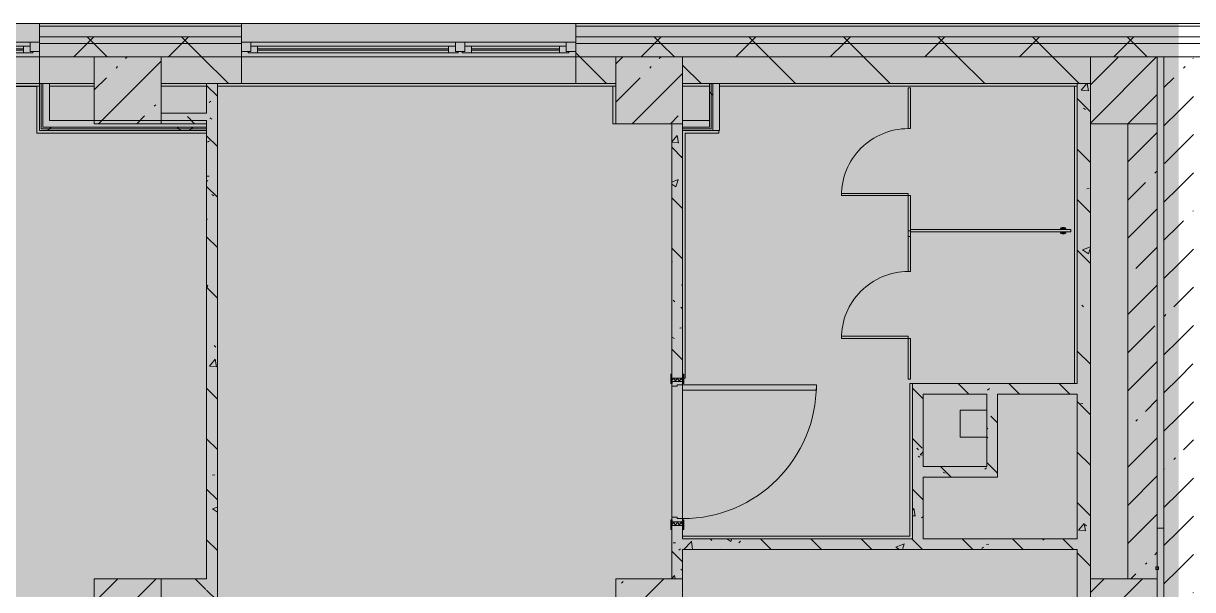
# Model space of a CAD drawing. Header units: millimetres. Extents: x -6228 to 201956, y -8553 to 30426.
# Drawn here: x 76219 to 84964, y 23120 to 27350 of the extents above; entities that cross this region are included whole.
import ezdxf

# ---------------------------------------------------------------- set-up
doc = ezdxf.new("R2010")
doc.units = ezdxf.units.MM
doc.layers.add('A-DETL-GENF-1', color=7, linetype='Continuous', lineweight=9, true_color=0xc0c0c0, transparency=0.4)
for name, color, linetype, lineweight, true_color in [('A-DOOR-1', 7, 'Continuous', 5, 0xaaaaaa), ('A-DOOR-2', 7, 'Continuous', 5, 0xe2e2e2), ('A-DOOR-3', 7, 'Continuous', 5, 0xb7b7b7), ('A-DOOR-4', 7, 'Continuous', 5, 0x737373), ('A-DOOR-FRAM-1', 7, 'Continuous', 5, 0xe2e2e2), ('A-DOOR-FRAM-2', 7, 'Continuous', 5, 0xaaaaaa), ('A-DOOR-FRAM-3', 7, 'Continuous', 5, 0xb7b7b7), ('A-FLOR-2', 7, 'Continuous', 5, 0xb7b7b7), ('A-GENM-1', 7, 'Continuous', 5, 0x737373), ('A-GENM-2', 7, 'Continuous', 5, 0xe2ddcd), ('A-GLAZ-1', 7, 'Continuous', 5, 0x737373), ('A-WALL-2', 7, 'Continuous', 9, 0x737373), ('A-WALL-3', 7, 'Continuous', 5, 0x737373), ('I-WALL-1', 7, 'Continuous', 5, 0xe7e7e7), ('I-WALL-2', 7, 'Continuous', 5, 0x737373), ('I-WALL-3', 7, 'Continuous', 5, 0x787878), ('S-COLS-1', 7, 'Continuous', 5, 0x737373)]:
    doc.layers.add(name, color=color, linetype=linetype, lineweight=lineweight, true_color=true_color)
for name, color, linetype, lineweight in [('A-WALL', 7, 'Continuous', 5), ('A-WALL-1', 7, 'Continuous', 9), ('I-WALL', 7, 'Continuous', 5), ('S-COLS', 7, 'Continuous', 5)]:
    doc.layers.add(name, color=color, linetype=linetype, lineweight=lineweight)
pattern_1 = [(45, (0, 0), (-285.1231, 285.1231), []), (45, (285.12, 0), (-285.1231, 285.1231), [504.031, -100.806, 16.764, -84.042])]
pattern_2 = [(135, (0, 0), (-377.1708, -377.1708), [533.4, -88.9, 17.78, -88.9]), (135, (0, 376.94), (-377.1708, -377.1708), []), (50, (0, 0), (637.6445, -55.7866), [66.675, -733.425]), (355, (0, 0), (-123.3494, 668.699), [53.34, -586.74]), (100.451, (53.14, -4.65), (514.299, 612.908), [56.665, -623.315]), (46.184, (0, 177.8), (948.7764, -147.15), [100.012, -1100.137]), (96.636, (79.1, 165.5), (830.909, 865.997), [84.998, -934.973]), (351.184, (0, 177.8), (830.918, 865.988), [80.01, -880.11]), (21, (88.9, 133.35), (530.6506, -357.9283), [66.675, -733.425]), (326, (88.9, 133.35), (216.308, 644.6585), [53.34, -586.74]), (71.451, (133.1, 103.5), (746.9596, 286.7243), [56.665, -623.315]), (37.5, (0, 0), (10.81053, 295.9426), [16.764, -562.864, 16.764, -578.866, -588.962]), (37.5, (0, 0), (10.81053, 295.9426), [-1175.258, 16.764, -572.198]), (7.5, (0, 0), (233.8692, 350.6318), [16.764, -322.834, 16.764, -549.529, -224.472]), (7.5, (0, 0), (233.8692, 350.6318), [-905.891, 16.764, -207.708]), (327.5, (-198.25, 0), (474.5678, -20.0513), [16.764, -205.486, 16.764, -676.656, -920.115]), (327.5, (-198.25, 0), (474.5678, -20.0513), [-915.67, 16.764, -903.351]), (317.5, (-287.15, 0), (518.4522, 88.9934), [16.764, -272.161, 16.764, -443.738, -653.415]), (317.5, (-287.15, 0), (518.4522, 88.9934), [-749.427, 16.764, -636.651])]
pattern_3 = [(45, (0, 0), (-353.5534, 353.5534), []), (135, (0, 0), (-353.5534, -353.5534), [])]
pattern_4 = [(45, (0, 0), (-530.33, 530.33), []), (135, (0, 0), (-530.33, -530.33), [])]

# ---------------------------------------------------------------- blocks, each defined once
blk = doc.blocks.new('BSC_Колонна _Прямоугольная - 500х500-23287078-2_1_2_птичка копия 1')
at = {"layer": 'S-COLS'}
h = blk.add_hatch(dxfattribs=at)
h.set_pattern_fill('FP_29', color=256, style=0, pattern_type=2)
h.set_pattern_definition([(45, (-84450, -22950), (-285.1231, 285.1231), []), (45, (-84164.88, -22950), (-285.1231, 285.1231), [504.031, -100.806, 16.764, -84.042])])
h.paths.add_polyline_path([(-250, -250), (250, -250), (250, 250), (-250, 250)])
at = {"layer": 'S-COLS-1'}
for p, q in [((250, 250), (-250, 250)), ((-250, 250), (-250, -250)), ((250, -250), (250, 250)), ((-250, -250), (250, -250))]:
    blk.add_line(p, q, dxfattribs=at)
blk = doc.blocks.new('BSC_Колонна _Прямоугольная - 500х500-V45-2_1_2_птичка копия 1')
at = {"layer": 'S-COLS'}
h = blk.add_hatch(dxfattribs=at)
h.set_pattern_fill('FP_54', color=256, style=0, pattern_type=2)
h.set_pattern_definition([(45, (-77000, -22950), (-285.1231, 285.1231), []), (45, (-76714.88, -22950), (-285.1231, 285.1231), [504.031, -100.806, 16.764, -84.042])])
h.paths.add_polyline_path([(-250, -250), (250, -250), (250, 250), (-250, 250)])
at = {"layer": 'S-COLS-1'}
for p, q in [((250, 250), (-250, 250)), ((-250, 250), (-250, -250)), ((250, -250), (250, 250)), ((-250, -250), (250, -250))]:
    blk.add_line(p, q, dxfattribs=at)
blk = doc.blocks.new('110_Дверь_СКБ_1Ст_Внутренняя1 - Д-4 1100x2100h_су мгн-32391219-2_1_2_птичка копия 1')
at = {"layer": 'A-DOOR-1'}
h = blk.add_hatch(dxfattribs=at)
h.set_pattern_fill('FP_60', color=256, style=0, pattern_type=2)
h.set_pattern_definition([(135, (1751.41, 104.685), (-14.14214, -14.14214), []), (225, (1751.41, 104.685), (14.14214, -14.14214), [])])
h.paths.add_polyline_path([(562.5, 40), (537.5, 40), (537.5, -40), (562.5, -40)])
at = {"layer": 'A-DOOR-2'}
h = blk.add_hatch(color=256, dxfattribs=at)
h.paths.add_polyline_path([(537.5, 40), (512.5, 40), (512.5, 0), (502.5, 0), (502.5, -40), (537.5, -40)])
h.paths.add_polyline_path([(-477.5, 0), (-487.5, 0), (-487.5, 40), (-512.5, 40), (-512.5, -40), (-477.5, -40)])
at = {"layer": 'A-DOOR-FRAM-1'}
for points in [[(-447.5, 40), (-447.5, 1040), (-487.5, 1040), (-487.5, 40)], [(-497.5, 40), (-497.5, 48), (-567.5, 48), (-567.5, 40)], [(592.5, 48), (522.5, 48), (522.5, 40), (592.5, 40)], [(-497.5, -40), (-567.5, -40), (-567.5, -48), (-497.5, -48)], [(592.5, -48), (592.5, -40), (522.5, -40), (522.5, -48)]]:
    blk.add_hatch(color=256, dxfattribs=at).paths.add_polyline_path(points)
at = {"layer": 'A-DOOR-FRAM-2'}
h = blk.add_hatch(dxfattribs=at)
h.set_pattern_fill('FP_61', color=256, style=0, pattern_type=2)
h.set_pattern_definition([(45, (-371.384, 104.685), (-14.1421, 14.1421), []), (135, (-371.384, 104.685), (-14.1421, -14.1421), [])])
h.paths.add_polyline_path([(-512.5, 40), (-537.5, 40), (-537.5, -40), (-512.5, -40)])
at = {"layer": 'A-DOOR-3'}
for p, q in [((-487.5, 1040), (-487.5, 40)), ((-447.5, 1040), (-487.5, 1040)), ((-447.5, 40), (-447.5, 1040)), ((-487.5, 40), (-447.5, 40))]:
    blk.add_line(p, q, dxfattribs=at)
blk.add_arc((-487.5, 40), 1000, 360, 90, dxfattribs=at)
at = {"layer": 'A-DOOR-FRAM-3'}
for p, q in [((-497.5, 48), (-567.5, 48)), ((-567.5, 48), (-567.5, 40)), ((-567.5, 40), (-497.5, 40)), ((-512.5, 40), (-537.5, 40)), ((-537.5, 40), (-537.5, -40)), ((-487.5, 40), (-512.5, 40)), ((-512.5, 40), (-512.5, -40)), ((-512.5, -40), (-512.5, 40)), ((-497.5, 40), (-512.5, 40)), ((-512.5, 40), (-512.5, 39)), ((-512.5, 39), (-497.5, 39)), ((-497.5, 40), (-497.5, 48)), ((-497.5, 39), (-497.5, 40)), ((-487.5, 0), (-487.5, 40)), ((-477.5, 0), (-487.5, 0)), ((-477.5, -40), (-477.5, 0)), ((512.5, 0), (502.5, 0)), ((502.5, 0), (502.5, -40)), ((512.5, 40), (512.5, 0)), ((537.5, 40), (512.5, 40)), ((592.5, 48), (522.5, 48)), ((522.5, 48), (522.5, 40)), ((537.5, 40), (522.5, 40)), ((522.5, 40), (522.5, 39)), ((522.5, 40), (592.5, 40)), ((522.5, 39), (537.5, 39)), ((537.5, -40), (537.5, 40)), ((562.5, 40), (537.5, 40)), ((537.5, 40), (537.5, -40)), ((537.5, 39), (537.5, 40)), ((562.5, -40), (562.5, 40)), ((592.5, 40), (592.5, 48)), ((-497.5, -40), (-567.5, -40)), ((-567.5, -40), (-567.5, -48)), ((-567.5, -48), (-497.5, -48)), ((-537.5, -40), (-512.5, -40)), ((-497.5, -39), (-512.5, -39)), ((-512.5, -39), (-512.5, -40)), ((-512.5, -40), (-477.5, -40)), ((-512.5, -40), (-497.5, -40)), ((-497.5, -40), (-497.5, -39)), ((-497.5, -48), (-497.5, -40)), ((502.5, -40), (537.5, -40)), ((537.5, -39), (522.5, -39)), ((522.5, -39), (522.5, -40)), ((522.5, -40), (537.5, -40)), ((592.5, -40), (522.5, -40)), ((522.5, -40), (522.5, -48)), ((522.5, -48), (592.5, -48)), ((537.5, -40), (537.5, -39)), ((537.5, -40), (562.5, -40)), ((592.5, -48), (592.5, -40))]:
    blk.add_line(p, q, dxfattribs=at)
blk = doc.blocks.new('120_Окно_СКБ_2Ст - 120_Окно_СКБ_2Ст 2500х2500 _мал створка справа_-23206729-2_1_2_птичка копия 1')
at = {"layer": 'A-GLAZ-1'}
for p, q in [((-1250, -75), (-1250, -5)), ((-1250, -5), (-1180, -5)), ((1250, -5), (-1250, -5)), ((-1180, -75), (-1250, -75)), ((-1250, -75), (-1200, -75)), ((-1180, -75), (-1200, -75)), ((-1200, -75), (-1200, -85)), ((-1200, -85), (370, -85)), ((370, -85), (-1200, -85)), ((-1180, -5), (-1180, -75)), ((350, -35), (-1180, -35)), ((-1180, -35), (-1180, -75)), ((-1130, -85), (-1130, -35)), ((-1130, -55), (300, -55)), ((300, -65), (-1130, -65)), ((300, -85), (300, -35)), ((350, -75), (350, -5)), ((350, -5), (420, -5)), ((350, -75), (350, -35)), ((420, -75), (350, -75)), ((370, -75), (350, -75)), ((370, -75), (400, -75)), ((370, -85), (370, -75)), ((420, -75), (400, -75)), ((400, -75), (400, -85)), ((400, -85), (1200, -85)), ((1200, -85), (400, -85)), ((420, -5), (420, -75)), ((1180, -35), (420, -35)), ((420, -35), (420, -75)), ((470, -85), (470, -35)), ((470, -55), (1130, -55)), ((1130, -65), (470, -65)), ((1130, -85), (1130, -35)), ((1180, -75), (1180, -5)), ((1180, -5), (1250, -5)), ((1180, -75), (1180, -35)), ((1250, -75), (1180, -75)), ((1200, -75), (1180, -75)), ((1200, -75), (1250, -75)), ((1200, -85), (1200, -75)), ((1250, -5), (1250, -75))]:
    blk.add_line(p, q, dxfattribs=at)
blk = doc.blocks.new('120_Окно_СКБ_2Ст - 120_Окно_СКБ_2Ст 2100х2400 _мал створка справа_-19092174-2_1_2_птичка копия 1')
at = {"layer": 'A-GLAZ-1'}
for p, q in [((-1050, -75), (-1050, -5)), ((-1050, -5), (-980, -5)), ((1050, -5), (-1050, -5)), ((-980, -75), (-1050, -75)), ((-1050, -75), (-1000, -75)), ((-980, -75), (-1000, -75)), ((-1000, -75), (-1000, -85)), ((-1000, -85), (170, -85)), ((170, -85), (-1000, -85)), ((-980, -5), (-980, -75)), ((150, -35), (-980, -35)), ((-980, -35), (-980, -75)), ((-930, -85), (-930, -35)), ((-930, -55), (100, -55)), ((100, -65), (-930, -65)), ((100, -85), (100, -35)), ((150, -75), (150, -5)), ((150, -5), (220, -5)), ((150, -75), (150, -35)), ((220, -75), (150, -75)), ((170, -75), (150, -75)), ((170, -75), (200, -75)), ((170, -85), (170, -75)), ((220, -75), (200, -75)), ((200, -75), (200, -85)), ((200, -85), (1000, -85)), ((1000, -85), (200, -85)), ((220, -5), (220, -75)), ((980, -35), (220, -35)), ((220, -35), (220, -75)), ((270, -85), (270, -35)), ((270, -55), (930, -55)), ((930, -65), (270, -65)), ((930, -85), (930, -35)), ((980, -75), (980, -5)), ((980, -5), (1050, -5)), ((980, -75), (980, -35)), ((1050, -75), (980, -75)), ((1000, -75), (980, -75)), ((1000, -75), (1050, -75)), ((1000, -85), (1000, -75)), ((1050, -5), (1050, -75))]:
    blk.add_line(p, q, dxfattribs=at)
blk = doc.blocks.new('BSC_Колонна _Прямоугольная - 500х500-V101-2_1_2_птичка копия 1')
at = {"layer": 'S-COLS'}
h = blk.add_hatch(dxfattribs=at)
h.set_pattern_fill('FP_102', color=256, style=0, pattern_type=2)
h.set_pattern_definition([(45, (-80900, -22950), (-285.1231, 285.1231), []), (45, (-80614.88, -22950), (-285.1231, 285.1231), [504.031, -100.806, 16.764, -84.042])])
h.paths.add_polyline_path([(-250, -250), (250, -250), (250, 250), (-250, 250)])
at = {"layer": 'S-COLS-1'}
for p, q in [((250, 250), (-250, 250)), ((-250, 250), (-250, -250)), ((250, -250), (250, 250)), ((-250, -250), (250, -250))]:
    blk.add_line(p, q, dxfattribs=at)
blk = doc.blocks.new('131_Сантехническая перегородка_Дверь - СД-1-V141-2_1_2_птичка копия 1')
at = {"layer": 'A-GENM-2'}
for points in [[(0, -8), (305.2, -8), (305.2, 8), (0, 8)], [(805.2, -8), (1110.4, -8), (1110.4, 8), (805.2, 8)]]:
    blk.add_hatch(color=256, dxfattribs=at).paths.add_polyline_path(points)
at = {"layer": 'A-DOOR-4'}
for p, q in [((321.2, 508), (305.2, 508)), ((305.2, 8), (305.2, 508)), ((321.2, 8), (321.2, 508)), ((321.2, 8), (305.2, 8))]:
    blk.add_line(p, q, dxfattribs=at)
blk.add_arc((305.2, 8), 500, 360, 90, dxfattribs=at)
at = {"layer": 'A-GENM-1'}
for p, q in [((305.2, 8), (0, 8)), ((0, 8), (0, -8)), ((305.2, -8), (305.2, 8)), ((1110.4, 8), (805.2, 8)), ((805.2, 8), (805.2, -8)), ((1110.4, -8), (1110.4, 8)), ((0, -8), (305.2, -8)), ((805.2, -8), (1110.4, -8))]:
    blk.add_line(p, q, dxfattribs=at)
blk = doc.blocks.new('131_Сантехническая перегородка 8 - СП-1-30911291-2_1_2_птичка копия 1')
at = {"layer": 'A-GENM-2'}
blk.add_hatch(color=256, dxfattribs=at).paths.add_polyline_path([(0, 8), (0, -8), (1200, -8), (1200, 8)])
at = {"layer": 'A-GENM-1'}
for p, q in [((1200, 8), (0, 8)), ((0, 8), (0, -8)), ((1200, -8), (1200, 8)), ((0, -8), (1200, -8))]:
    blk.add_line(p, q, dxfattribs=at)
at = {"layer": 'A-GENM-1', "flags": 128}
for points in [[(71.5, 8), (71.1, 8.5), (70.8, 9), (70.4, 9.5), (70, 9.9), (69.6, 10.4), (69.2, 10.8), (68.8, 11.2), (68.3, 11.6), (67.8, 12), (67.3, 12.3), (66.8, 12.7), (66.3, 13), (65.8, 13.3), (65.3, 13.6), (64.7, 13.8), (64.2, 14), (63.6, 14.3), (63, 14.4), (62.4, 14.6), (61.9, 14.7), (61.3, 14.9), (60.7, 14.9), (60.1, 15), (59.5, 15.1), (58.9, 15.1), (58.3, 15.1), (57.7, 15), (57.1, 15), (56.5, 14.9), (55.9, 14.8), (55.3, 14.7), (54.7, 14.5), (54.1, 14.4), (53.5, 14.2), (53, 13.9), (52.4, 13.7), (51.9, 13.4), (51.4, 13.2), (50.8, 12.9), (50.3, 12.5), (49.8, 12.2), (49.3, 11.8), (48.9, 11.4), (48.4, 11), (48, 10.6), (47.6, 10.2), (47.2, 9.7), (46.8, 9.3), (46.4, 8.8), (46.1, 8.3), (45.9, 8)], [(45.9, -8), (46.3, -8.5), (46.6, -9), (47, -9.5), (47.4, -9.9), (47.8, -10.4), (48.2, -10.8), (48.6, -11.2), (49.1, -11.6), (49.6, -12), (50, -12.3), (50.5, -12.7), (51.1, -13), (51.6, -13.3), (52.1, -13.6), (52.7, -13.8), (53.2, -14), (53.8, -14.3), (54.4, -14.4), (54.9, -14.6), (55.5, -14.7), (56.1, -14.9), (56.7, -14.9), (57.3, -15), (57.9, -15.1), (58.5, -15.1), (59.1, -15.1), (59.7, -15), (60.3, -15), (60.9, -14.9), (61.5, -14.8), (62.1, -14.7), (62.7, -14.5), (63.3, -14.4), (63.8, -14.2), (64.4, -13.9), (65, -13.7), (65.5, -13.4), (66, -13.2), (66.6, -12.9), (67.1, -12.5), (67.6, -12.2), (68, -11.8), (68.5, -11.4), (69, -11), (69.4, -10.6), (69.8, -10.2), (70.2, -9.7), (70.6, -9.3), (70.9, -8.8), (71.3, -8.3), (71.5, -8)]]:
    blk.add_lwpolyline(points, dxfattribs=at)
at = {"layer": 'A-GENM-1'}
for radius, start, end in [(24.6, 19.91127, 160.08873), (17.6, 45, 135), (17.6, 45, 135), (15.1, 45, 135), (24.6, 199.91127, 340.08873), (17.6, 225, 315), (17.6, 225, 315), (15.1, 225, 315)]:
    blk.add_arc((58.7, 0), radius, start, end, dxfattribs=at)

msp = doc.modelspace()

# ---------------------------------------------------------------- hatches: boundary and pattern name
at = {"layer": 'A-DETL-GENF-1'}
msp.add_hatch(color=256, dxfattribs=at).paths.add_polyline_path([(75860, -280), (75860, 3300), (84860, 3300), (84860, 27350), (41910, 27350), (41910, 23778), (38760, 23778), (38760, -280), (75659.7, -280)])
at = {"layer": 'A-WALL'}
h = msp.add_hatch(dxfattribs=at)
h.set_pattern_fill('FP_20', color=256, style=0, pattern_type=2)
h.set_pattern_definition(pattern_3)
h.paths.add_polyline_path([(80864.6, 27200), (84860, 27200), (84860, 27250), (80350, 27250), (80350, 27200), (80430.9, 27200)])
h.paths.add_polyline_path([(76527.2, 27200), (77850, 27200), (77850, 27250), (76340, 27250), (76340, 27200)])
h.paths.add_polyline_path([(67852.2, 27200), (67960, 27200), (67960, 27250), (66160, 27250), (66160, 27200), (66984.7, 27200)])
h.paths.add_polyline_path([(68860, 27200), (74240, 27200), (74240, 27250), (68860, 27250)])
h.paths.add_polyline_path([(64180, 27200), (65260, 27200), (65260, 27250), (64180, 27250)])
h.paths.add_polyline_path([(54839.8, 27200), (55009.9, 27200), (55009.9, 27250), (53860.2, 27250), (53860.2, 27200), (53972.4, 27200)])
h.paths.add_polyline_path([(55909.9, 27200), (57160, 27200), (57160, 27250), (55909.9, 27250)])
h.paths.add_polyline_path([(50502.4, 27200), (50760.2, 27200), (50760.2, 27250), (49660.3, 27250), (49660.3, 27200)])
h.paths.add_polyline_path([(59860, 27200), (61040, 27200), (61040, 27250), (59860, 27250)])
h.paths.add_polyline_path([(44407, 27200), (44407, 27250), (42010, 27250), (42010, 27200), (42695, 27200)])
h.paths.add_polyline_path([(48760.3, 27200), (48760.3, 27250), (47507, 27250), (47507, 27200), (47899.9, 27200)])
h = msp.add_hatch(dxfattribs=at)
h.set_pattern_fill('FP_20', color=256, style=0, pattern_type=2)
h.set_pattern_definition(pattern_3)
h.paths.add_polyline_path([(84766.4, 27100), (84860, 27100), (84860, 27200), (80350, 27200), (80350, 27100), (84334.6, 27100)])
h.paths.add_polyline_path([(67852.2, 27100), (67960, 27100), (67960, 27200), (66160, 27200), (66160, 27100), (66984.7, 27100)])
h.paths.add_polyline_path([(65260, 27100), (65260, 27200), (64180, 27200), (64180, 27100), (65249.8, 27100)])
h.paths.add_polyline_path([(70310, 27100), (74240, 27100), (74240, 27200), (68860, 27200), (68860, 27100)])
h.paths.add_polyline_path([(77850, 27100), (77850, 27200), (76340, 27200), (76340, 27100), (77394.6, 27100)])
h.paths.add_polyline_path([(60044.8, 27100), (61040, 27100), (61040, 27200), (59860, 27200), (59860, 27100)])
h.paths.add_polyline_path([(57008.6, 27100), (57160, 27100), (57160, 27200), (55909.9, 27200), (55909.9, 27100), (56574.8, 27100)])
h.paths.add_polyline_path([(54839.8, 27100), (55009.9, 27100), (55009.9, 27200), (53860.2, 27200), (53860.2, 27100), (53972.4, 27100)])
h.paths.add_polyline_path([(50502.4, 27100), (50760.2, 27100), (50760.2, 27200), (49660.3, 27200), (49660.3, 27100), (50364.8, 27100)])
h.paths.add_polyline_path([(47899.9, 27100), (48760.3, 27100), (48760.3, 27200), (47507, 27200), (47507, 27100)])
h.paths.add_polyline_path([(44407, 27100), (44407, 27200), (42060, 27200), (42060, 27100), (42760, 27100)])
h = msp.add_hatch(dxfattribs=at)
h.set_pattern_fill('FP_20', color=256, style=0, pattern_type=2)
h.set_pattern_definition(pattern_3)
h.paths.add_polyline_path([(93160, 27200), (93160, 27250), (84860, 27250), (84860, 27200), (93060, 27200)])
h = msp.add_hatch(dxfattribs=at)
h.set_pattern_fill('FP_20', color=256, style=0, pattern_type=2)
h.set_pattern_definition(pattern_3)
h.paths.add_polyline_path([(93060, 27100), (93060, 27200), (84860, 27200), (84860, 27100), (93009.5, 27100)])
at = {"layer": 'I-WALL'}
h = msp.add_hatch(dxfattribs=at)
h.set_pattern_fill('FP_31', color=256, style=0, pattern_type=2)
h.set_pattern_definition([(135, (0, 0), (-353.5534, -353.5534), [])])
h.paths.add_polyline_path([(84200, 26900), (84200, 27100), (81150, 27100), (81150, 26900), (84100.7, 26900)])
h.paths.add_polyline_path([(80650, 26900), (80650, 27100), (80350, 27100), (80350, 26900), (80430.9, 26900)])
h.paths.add_polyline_path([(67852.2, 26900), (67960, 26900), (67960, 27100), (66760, 27100), (66760, 26900), (66984.7, 26900)])
h.paths.add_polyline_path([(70310, 26900), (70310, 27100), (68860, 27100), (68860, 26900)])
h.paths.add_polyline_path([(70810, 26900), (73540, 26900), (73540, 27100), (70810, 27100)])
h.paths.add_polyline_path([(74240, 26900), (74240, 27100), (74040, 27100), (74040, 26900)])
h.paths.add_polyline_path([(77850, 26900), (77850, 27100), (77250, 27100), (77250, 26900), (77670, 26900)])
h.paths.add_polyline_path([(76340, 26900), (76750, 26900), (76750, 27100), (76340, 27100)])
h.paths.add_polyline_path([(56574.8, 26900), (57160, 26900), (57160, 27100), (55909.9, 27100), (55909.9, 26900)])
h.paths.add_polyline_path([(54839.8, 26900), (55009.9, 26900), (55009.9, 27100), (53860.2, 27100), (53860.2, 26900), (53972.4, 26900)])
h.paths.add_polyline_path([(65249.8, 26900), (65260, 26900), (65260, 27100), (64160, 27100), (64160, 26900), (64464.8, 26900)])
h.paths.add_polyline_path([(59860, 26900), (61060, 26900), (61060, 27100), (59860, 27100)])
h.paths.add_polyline_path([(50364.8, 26900), (50760.2, 26900), (50760.2, 27100), (50364.8, 27100)])
h = msp.add_hatch(dxfattribs=at)
h.set_pattern_fill('FP_28', color=256, style=0, pattern_type=2)
h.set_pattern_definition(pattern_1)
h.paths.add_polyline_path([(84860, 18370), (84860, 27100), (84750, 27100), (84750, 18370)])
h = msp.add_hatch(dxfattribs=at)
h.set_pattern_fill('FP_28', color=256, style=0, pattern_type=2)
h.set_pattern_definition(pattern_1)
h.paths.add_polyline_path([(84970, 18370), (84970, 27100), (84860, 27100), (84860, 18370)])
h = msp.add_hatch(dxfattribs=at)
h.set_pattern_fill('FP_132', color=256, style=0, pattern_type=2)
h.set_pattern_definition(pattern_4)
h.paths.add_polyline_path([(81350, 26575), (81362.5, 26575), (81362.5, 26900), (81350, 26900), (81350, 26625)])
h = msp.add_hatch(dxfattribs=at)
h.set_pattern_fill('FP_132', color=256, style=0, pattern_type=2)
h.set_pattern_definition(pattern_4)
h.paths.add_polyline_path([(81375, 26562.5), (81375, 26900), (81362.5, 26900), (81362.5, 26562.5)])
h = msp.add_hatch(dxfattribs=at)
h.set_pattern_fill('FP_28', color=256, style=0, pattern_type=2)
h.set_pattern_definition(pattern_1)
h.paths.add_polyline_path([(84700, 15150), (84700, 15530), (84480, 15530), (84480, 15150)])
h.paths.add_polyline_path([(84700, 18570), (84700, 18600), (84480, 18600), (84480, 18570)])
h.paths.add_polyline_path([(84700, 19100), (84700, 22700), (84480, 22700), (84480, 19100), (84488.5, 19100)])
h.paths.add_polyline_path([(84700, 23200), (84700, 26600), (84480, 26600), (84480, 23200), (84604.1, 23200)])
h = msp.add_hatch(dxfattribs=at)
h.set_pattern_fill('FP_132', color=256, style=0, pattern_type=2)
h.set_pattern_definition(pattern_4)
h.paths.add_polyline_path([(77590, 26550), (77590, 26562.5), (76340, 26562.5), (76340, 26550), (77394.6, 26550)])
h = msp.add_hatch(dxfattribs=at)
h.set_pattern_fill('FP_132', color=256, style=0, pattern_type=2)
h.set_pattern_definition(pattern_4)
h.paths.add_polyline_path([(77590, 26562.5), (77590, 26575), (76352.5, 26575), (76352.5, 26562.5), (77394.6, 26562.5)])
at = {"layer": 'I-WALL-1'}
for points in [[(76415, 26625), (76415, 26900), (76365, 26900), (76365, 26625)], [(81425, 26550), (81425, 26900), (81375, 26900), (81375, 26550)], [(77590, 26575), (77590, 26625), (76365, 26625), (76365, 26575), (77394.6, 26575)], [(81350, 26575), (81350, 26625), (81150, 26625), (81150, 26575)]]:
    msp.add_hatch(color=256, dxfattribs=at).paths.add_polyline_path(points)
at = {"layer": 'I-WALL-3'}
h = msp.add_hatch(dxfattribs=at)
h.set_pattern_fill('FP_41', color=256, style=0, pattern_type=2)
h.set_pattern_definition(pattern_2)
h.paths.add_polyline_path([(77590, 18800), (77670, 18800), (77670, 26900), (77590, 26900), (77590, 18844.7)])
h = msp.add_hatch(dxfattribs=at)
h.set_pattern_fill('FP_41', color=256, style=0, pattern_type=2)
h.set_pattern_definition(pattern_2)
h.paths.add_polyline_path([(84200, 18800), (84200, 26900), (84100.7, 26900), (84100.7, 18800)])
h = msp.add_hatch(dxfattribs=at)
h.set_pattern_fill('FP_41', color=256, style=0, pattern_type=2)
h.set_pattern_definition(pattern_2)
h.paths.add_polyline_path([(77590, 26600), (77590, 26680), (77250, 26680), (77250, 26600), (77394.6, 26600)])
h = msp.add_hatch(dxfattribs=at)
h.set_pattern_fill('FP_41', color=256, style=0, pattern_type=2)
h.set_pattern_definition(pattern_2)
h.paths.add_polyline_path([(81150, 23200), (81150, 23600), (81070, 23600), (81070, 23200)])
h.paths.add_polyline_path([(81070, 24700), (81150, 24700), (81150, 26600), (81070, 26600), (81070, 24730)])
h = msp.add_hatch(dxfattribs=at)
h.set_pattern_fill('FP_41', color=256, style=0, pattern_type=2)
h.set_pattern_definition(pattern_2)
h.paths.add_polyline_path([(82868.5, 24580), (84100.7, 24580), (84100.7, 24660), (82868.5, 24660)])
h = msp.add_hatch(dxfattribs=at)
h.set_pattern_fill('FP_41', color=256, style=0, pattern_type=2)
h.set_pattern_definition(pattern_2)
h.paths.add_polyline_path([(82868.5, 23500), (82948.5, 23500), (82948.5, 24580), (82868.5, 24580), (82868.5, 23934.5)])
h = msp.add_hatch(dxfattribs=at)
h.set_pattern_fill('FP_41', color=256, style=0, pattern_type=2)
h.set_pattern_definition(pattern_2)
h.paths.add_polyline_path([(83425.1, 24040), (83505.1, 24040), (83505.1, 24580), (83425.1, 24580), (83425.1, 24500.1)])
h = msp.add_hatch(dxfattribs=at)
h.set_pattern_fill('FP_41', color=256, style=0, pattern_type=2)
h.set_pattern_definition(pattern_2)
h.paths.add_polyline_path([(83505.1, 23960), (83505.1, 24040), (82948.5, 24040), (82948.5, 23960), (83467.1, 23960)])
h = msp.add_hatch(dxfattribs=at)
h.set_pattern_fill('FP_41', color=256, style=0, pattern_type=2)
h.set_pattern_definition(pattern_2)
h.paths.add_polyline_path([(81150, 23420), (84100.7, 23420), (84100.7, 23500), (81150, 23500)])
h = msp.add_hatch(dxfattribs=at)
h.set_pattern_fill('FP_41', color=256, style=0, pattern_type=2)
h.set_pattern_definition(pattern_2)
h.paths.add_polyline_path([(77590, 23120), (77590, 23200), (77250, 23200), (77250, 23120), (77394.6, 23120)])
at = {"layer": 'S-COLS'}
h = msp.add_hatch(dxfattribs=at)
h.set_pattern_fill('FP_28', color=256, style=0, pattern_type=2)
h.set_pattern_definition(pattern_1)
h.paths.add_polyline_path([(76750, 26600), (77250, 26600), (77250, 27100), (76750, 27100), (76750, 26675.5)])
h = msp.add_hatch(dxfattribs=at)
h.set_pattern_fill('FP_28', color=256, style=0, pattern_type=2)
h.set_pattern_definition(pattern_1)
h.paths.add_polyline_path([(80864.6, 26600), (81150, 26600), (81150, 27100), (80650, 27100), (80650, 26600)])
h = msp.add_hatch(dxfattribs=at)
h.set_pattern_fill('FP_28', color=256, style=0, pattern_type=2)
h.set_pattern_definition(pattern_1)
h.paths.add_polyline_path([(84700, 26600), (84700, 27100), (84200, 27100), (84200, 26600), (84579.3, 26600)])

# ---------------------------------------------------------------- linework, layer by layer
at = {"layer": 'A-FLOR-2'}
for p, q in [((76319, 26879), (74040, 26879)), ((76319, 26530), (76319, 26879)), ((80629, 26600), (80629, 26880)), ((84080.7, 24660), (84080.7, 26880)), ((80650, 26600), (80629, 26600)), ((77590, 26530), (76319, 26530)), ((81420, 26530), (81170, 26530)), ((81170, 26530), (81170, 24700)), ((81420, 26550), (81420, 26530)), ((81170, 24700), (81158, 24700)), ((82848.5, 23520), (82848.5, 24660)), ((82848.5, 24660), (82868.5, 24660)), ((83225.1, 24459.9), (83425.1, 24459.9)), ((83225.1, 24259.9), (83225.1, 24459.9)), ((83425.1, 24259.9), (83225.1, 24259.9)), ((84750, 23580), (84700, 23580)), ((81150, 23520), (82848.5, 23520))]:
    msp.add_line(p, q, dxfattribs=at)
at = {"layer": 'A-WALL'}
msp.add_line((84200, 27100), (93060, 27100), dxfattribs=at)
at = {"layer": 'A-WALL-1'}
for p, q in [((93290, 27330), (80350, 27330)), ((93210, 27250), (80350, 27250)), ((93160, 27200), (80350, 27200))]:
    msp.add_line(p, q, dxfattribs=at)
at = {"layer": 'A-WALL-2'}
for p, q in [((77850, 27330), (76340, 27330)), ((77850, 27250), (76340, 27250)), ((77850, 27200), (76340, 27200)), ((76750, 27100), (76340, 27100)), ((77850, 27100), (77250, 27100)), ((80650, 27100), (80350, 27100)), ((84200, 27100), (81150, 27100)), ((76352.5, 26900), (76352.5, 26562.5)), ((76365, 26900), (76365, 26575)), ((77670, 26900), (77590, 26900)), ((81362.5, 26900), (81362.5, 26562.5)), ((81375, 26900), (81375, 26550)), ((84200, 26900), (84100.7, 26900)), ((81350, 26625), (81350, 26575)), ((76352.5, 26562.5), (77590, 26562.5)), ((76365, 26575), (77590, 26575)), ((81350, 26575), (81150, 26575)), ((81362.5, 26562.5), (81150, 26562.5))]:
    msp.add_line(p, q, dxfattribs=at)
at = {"layer": 'A-WALL-3'}
for p, q in [((76340, 27350), (55909.9, 27350)), ((76340, 27350), (76340, 27100)), ((93310, 27350), (76340, 27350)), ((77850, 27100), (77850, 27350)), ((80350, 27350), (80350, 27100)), ((76750, 27100), (77250, 27100)), ((80650, 27100), (81150, 27100)), ((84710, 23290.5), (84690, 23290.5)), ((84690, 23290.5), (84690, 23270.5)), ((84690, 23270.5), (84710, 23270.5)), ((84710, 23270.5), (84710, 23290.5))]:
    msp.add_line(p, q, dxfattribs=at)
at = {"layer": 'I-WALL-2'}
for p, q in [((74240, 27100), (76340, 27100)), ((76340, 27100), (76340, 26550)), ((76750, 26900), (76750, 27100)), ((77250, 27100), (77250, 26900)), ((77850, 26900), (77850, 27100)), ((77850, 27100), (80350, 27100)), ((80350, 27100), (80350, 26900)), ((80650, 26900), (80650, 27100)), ((81150, 27100), (81150, 26900)), ((84200, 26900), (84200, 27100)), ((84750, 27100), (84750, 18370)), ((76750, 26900), (74040, 26900)), ((76340.9, 26880), (74040, 26880)), ((76415, 26625), (76415, 26900)), ((76750, 26880), (76415, 26880)), ((77250, 26900), (77590, 26900)), ((77590, 26880), (77250, 26880)), ((77590, 26900), (77590, 26680)), ((80650, 26900), (77670, 26900)), ((77670, 18800), (77670, 26900)), ((80650, 26880), (77670, 26880)), ((81150, 26900), (84100.7, 26900)), ((81350, 26880), (81150, 26880)), ((81350, 26900), (81350, 26625)), ((81425, 26550), (81425, 26900)), ((84100.7, 26880), (81425, 26880)), ((84100.7, 26900), (84100.7, 24660)), ((84200.7, 26900), (84200, 26900)), ((84200.7, 23200), (84200.7, 26900)), ((77590, 26680), (77250, 26680)), ((77250, 26680), (77250, 26600)), ((77590, 26625), (76415, 26625)), ((77250, 26600), (77590, 26600)), ((77590, 26550), (77590, 26625)), ((77590, 26600), (77590, 23200)), ((81150, 26600), (81070, 26600)), ((81070, 26600), (81070, 24730)), ((81350, 26625), (81150, 26625)), ((81150, 26625), (81150, 24730)), ((84480, 26600), (84480, 23200)), ((84700, 26600), (84480, 26600)), ((84700, 23200), (84700, 26600)), ((76340, 26550), (77590, 26550)), ((81150, 26550), (81425, 26550)), ((84100.7, 24660), (82868.5, 24660)), ((82868.5, 24660), (82868.5, 23500)), ((81070, 23660), (81070, 24640)), ((81150, 24610), (81150, 23650)), ((82948.5, 24580), (83425.1, 24580)), ((82948.5, 24040), (82948.5, 24580)), ((83425.1, 24580), (83425.1, 24040)), ((83505.1, 24580), (84100.7, 24580)), ((83505.1, 23960), (83505.1, 24580)), ((84100.7, 24580), (84100.7, 23500)), ((83425.1, 24040), (82948.5, 24040)), ((82948.5, 23500), (82948.5, 23960)), ((82948.5, 23960), (83505.1, 23960)), ((81070, 23570), (81070, 23200)), ((81150, 23500), (81150, 23570)), ((82868.5, 23500), (81150, 23500)), ((84100.7, 23500), (82948.5, 23500)), ((81150, 23420), (84100.7, 23420)), ((81150, 23200), (81150, 23420)), ((84100.7, 23420), (84100.7, 18800)), ((77590, 23200), (77250, 23200))]:
    msp.add_line(p, q, dxfattribs=at)
at = {"layer": 'S-COLS-1'}
for p, q in [((77250, 27100), (76750, 27100)), ((76750, 27100), (76750, 26900)), ((77250, 26900), (77250, 27100)), ((81150, 27100), (80650, 27100)), ((80650, 27100), (80650, 26900)), ((81150, 26900), (81150, 27100)), ((84700, 27100), (84200, 27100)), ((84200, 27100), (84200, 26900)), ((84700, 26600), (84700, 27100)), ((76750, 26900), (76750, 26600)), ((77250, 26600), (77250, 26900)), ((80650, 26900), (80650, 26600)), ((81150, 26600), (81150, 26900)), ((84200, 26900), (84200, 26600)), ((76750, 26600), (77250, 26600)), ((80650, 26600), (81150, 26600)), ((84200, 26600), (84700, 26600))]:
    msp.add_line(p, q, dxfattribs=at)

# ---------------------------------------------------------------- block references
at = {"layer": 'A-DOOR-3', "rotation": 270}
msp.add_blockref('110_Дверь_СКБ_1Ст_Внутренняя1 - Д-4 1100x2100h_су мгн-32391219-2_1_2_птичка копия 1', (81110, 24162.5), dxfattribs=at)
at = {"layer": 'A-GENM-1'}
for name, p, rotation in [('131_Сантехническая перегородка_Дверь - СД-1-V141-2_1_2_птичка копия 1', (82845.5, 25758.6), 89.99999999997607), ('131_Сантехническая перегородка_Дверь - СД-1-V141-2_1_2_птичка копия 1', (82845.5, 24691), 89.99999999997607), ('131_Сантехническая перегородка 8 - СП-1-30911291-2_1_2_птичка копия 1', (84054.3, 25801.4), 180)]:
    msp.add_blockref(name, p, dxfattribs=dict(at, rotation=rotation))
at = {"layer": 'A-GLAZ-1'}
for name, p in [('120_Окно_СКБ_2Ст - 120_Окно_СКБ_2Ст 2100х2400 _мал створка справа_-19092174-2_1_2_птичка копия 1', (75290, 27215)), ('120_Окно_СКБ_2Ст - 120_Окно_СКБ_2Ст 2500х2500 _мал створка справа_-23206729-2_1_2_птичка копия 1', (79100, 27215))]:
    msp.add_blockref(name, p, dxfattribs=at)
at = {"layer": 'S-COLS-1'}
for name, p in [('BSC_Колонна _Прямоугольная - 500х500-V45-2_1_2_птичка копия 1', (77000, 22950)), ('BSC_Колонна _Прямоугольная - 500х500-V101-2_1_2_птичка копия 1', (80900, 22950)), ('BSC_Колонна _Прямоугольная - 500х500-23287078-2_1_2_птичка копия 1', (84450, 22950))]:
    msp.add_blockref(name, p, dxfattribs=at)

doc.saveas('drawing.dxf')
